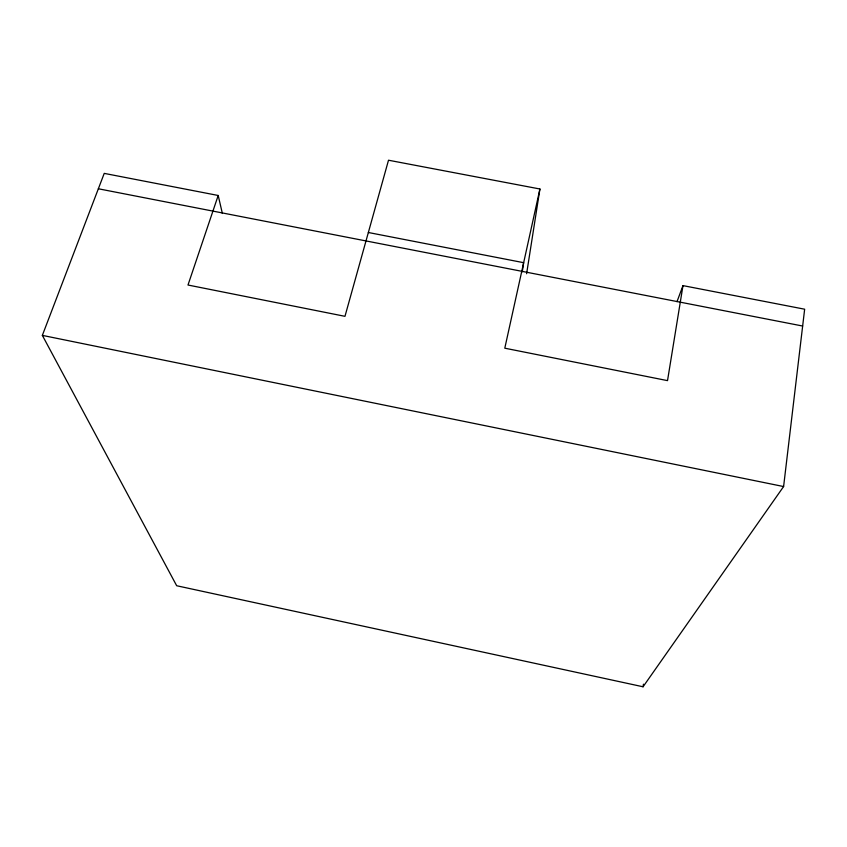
<?xml version="1.0" encoding="UTF-8"?>
<svg xmlns="http://www.w3.org/2000/svg" width="847" height="847" viewBox="0 0 847 847"><rect width="100%" height="100%" fill="white"/><g stroke="black" fill="none" stroke-linecap="round" stroke-linejoin="round"><path stroke-width="1.27" d="M222.38 213.486L218.198 195.477L104.234 173.381L42.35 335.38L176.684 585.743L643.053 686.779L783.602 486.549L804.65 309.208L682.978 285.619L676.997 301.67M522.281 271.813L523.658 262.686L368.35 232.502M643.053 686.779L643.455 684.185M526.612 273.729L539.92 188.997L388.508 160.221L344.973 316.323L187.992 285.026L218.198 195.477M682.978 285.619L667.521 380.631L504.791 348.191L539.92 188.997M98.358 188.775L802.649 326.031M42.35 335.38L783.602 486.549"/></g></svg>
